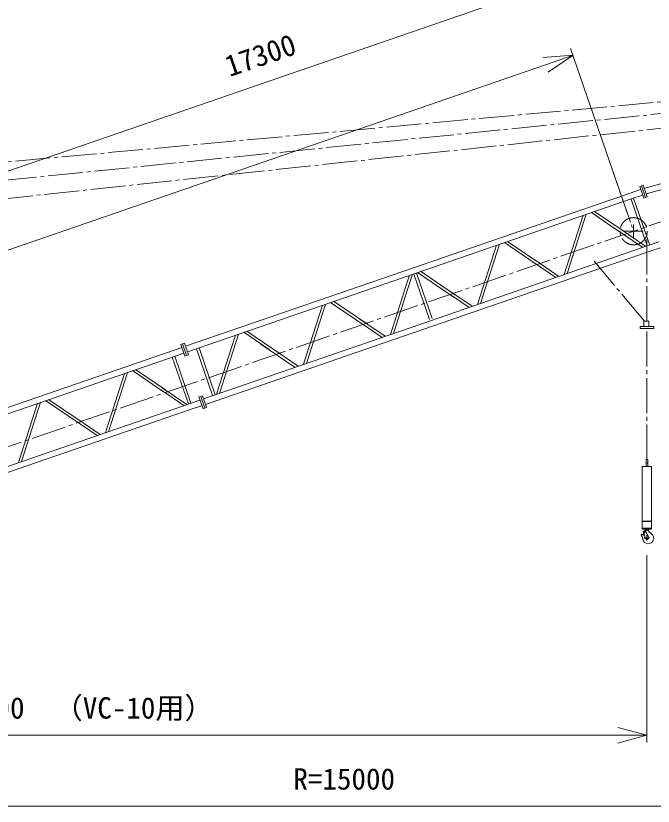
# Model space of a CAD drawing. Units: millimetres, scale not verified. Extents: x -13241 to 13140, y -18213 to 19944.
# Drawn here: x -4689 to 1877, y 3508 to 11647 of the extents above; entities that cross this region are included whole.
import ezdxf
from ezdxf.enums import TextEntityAlignment as Align

# ---------------------------------------------------------------- set-up
doc = ezdxf.new("R2010")
doc.units = ezdxf.units.MM
doc.header["$LTSCALE"] = 40
doc.linetypes.add('CHAIN2', pattern=[12, 9, -1, 1, -1])
doc.linetypes.add('USER2', pattern=[17.25, 15, -0.75, 0.75, -0.75])
for name, color, linetype, lineweight in [('0-1_Defpoints', 3, 'USER2', 18), ('0-2_01 細線', 7, 'Continuous', 18), ('0-3_05 寸法', 7, 'Continuous', 18), ('0-4_10 当社外形線', 3, 'Continuous', 18), ('0-5_12 当社中心線', 3, 'CHAIN2', 18)]:
    doc.layers.add(name, color=color, linetype=linetype, lineweight=lineweight)
doc.styles.add('ＭＳ ゴシック', font='')
doc.styles.get('ＭＳ ゴシック').set_extended_font_data('MS Gothic')

msp = doc.modelspace()

# ---------------------------------------------------------------- linework, layer by layer
at = {"layer": '0-1_Defpoints'}
msp.add_line((1447.61, 10090.05), (1675.52, 9428.14), dxfattribs=at)
at = {"layer": '0-2_01 細線'}
for p, q in [((1671.68, 9428.41), (1679.17, 9428.41)), ((1675.43, 9424.67), (1675.43, 9432.15))]:
    msp.add_line(p, q, dxfattribs=at)
msp.add_circle((1675.43, 9428.41), 3.74, dxfattribs=at)
at = {"layer": '0-3_05 寸法'}
for p, q in [((-10544.92, 8060.22), (5295.36, 13514.45)), ((1051.59, 11240.18), (767.93, 11142.51)), ((1626.59, 9570.24), (1027.17, 11311.1)), ((-10294.65, 7333.37), (767.93, 11142.51)), ((1812.65, 6092.79), (1812.65, 4163.72)), ((-8154.45, 4238.72), (1512.65, 4238.72)), ((1812.65, 4238.72), (1512.65, 4238.72)), ((-8154.45, 3507.79), (6245.54, 3507.79))]:
    msp.add_line(p, q, dxfattribs=at)
for points in [[(741.76, 11218.52), (1051.59, 11240.18), (794.1, 11066.51)], [(1512.65, 4319.11), (1812.65, 4238.72), (1512.65, 4158.34)]]:
    msp.add_lwpolyline(points, dxfattribs=at)
at = {"layer": '0-4_10 当社外形線'}
for p, q in [((1739.32, 9890.92), (1757.29, 9897.1)), ((1739.32, 9890.92), (1780.83, 9770.36)), ((1757.29, 9897.1), (1798.79, 9776.54)), ((1775.26, 9903.28), (1816.78, 9782.73)), ((1675.43, 9769.29), (1841.59, 9286.73)), ((1780.83, 9770.36), (1798.79, 9776.54)), ((1816.78, 9782.73), (1798.79, 9776.54)), ((1649.91, 9760.5), (1816.06, 9277.94)), ((1490.77, 9450.94), (1240.67, 9620.99)), ((1587.8, 9417.64), (1271.96, 9632.37)), ((961.38, 8983.22), (1156.93, 9592.76)), ((992.56, 8992.05), (1188.61, 9603.07)), ((1771.32, 9260.2), (1460.24, 9471.71)), ((1801.34, 9272.44), (1547.41, 9445.1)), ((66.16, 8674.97), (261.72, 9284.51)), ((97.34, 8683.8), (293.38, 9294.82)), ((662.65, 9097.08), (345.46, 9312.74)), ((654.69, 9135.14), (376.74, 9324.12)), ((906.13, 8964.19), (656.4, 9133.98)), ((876.1, 8951.95), (638.72, 9113.35)), ((-587.67, 8987.02), (-426.8, 8519.79)), ((-562.14, 8995.81), (-401.27, 8528.59)), ((-172.16, 8747.76), (-549.77, 9004.5)), ((-169.16, 8778.37), (-518.48, 9015.87)), ((10.9, 8655.95), (-249.01, 8832.66)), ((-19.12, 8643.7), (-203.3, 8768.92)), ((-1725.22, 8058.15), (-1529.65, 8667.7)), ((-1694.03, 8066.99), (-1497.99, 8677.99)), ((-1065.94, 8437.58), (-1445.92, 8695.92)), ((-1066.39, 8470.53), (-1414.63, 8707.3)), ((-885.26, 8347.37), (-1134.82, 8517.05)), ((1782.65, 8502.71), (1832.65, 8502.71)), ((1782.65, 8502.71), (1782.65, 8446.71)), ((1832.65, 8502.71), (1832.65, 8446.71)), ((-2080.35, 8210.36), (-2341.14, 8387.67)), ((-1956.29, 8158.67), (-2309.86, 8399.05)), ((-915.27, 8335.13), (-1100.58, 8461.13)), ((-2620.43, 7749.9), (-2424.87, 8359.45)), ((-2589.24, 7758.74), (-2393.21, 8369.74)), ((-2988.27, 8263.07), (-2970.3, 8269.25)), ((-2988.27, 8263.07), (-2946.75, 8142.52)), ((-2970.3, 8269.25), (-2952.34, 8275.44)), ((-2970.3, 8269.25), (-2928.79, 8148.7)), ((-2970.3, 8269.25), (-2928.79, 8148.7)), ((-2952.34, 8275.44), (-2910.83, 8154.89)), ((-2801.59, 8227.73), (-2635.43, 7745.16)), ((-1810.49, 8026.88), (-2163.78, 8267.09)), ((-3052.17, 8141.46), (-2885.99, 7658.89)), ((-2946.75, 8142.52), (-2928.79, 8148.7)), ((-2928.79, 8148.7), (-2910.83, 8154.89)), ((-2827.12, 8218.94), (-2660.95, 7736.37)), ((-1780.48, 8039.12), (-1985.74, 8178.68)), ((-3077.68, 8132.67), (-2911.51, 7650.09)), ((-3167.08, 7775.69), (-3486.92, 7993.15)), ((-3147.1, 7794.76), (-3455.64, 8004.52)), ((-3766.21, 7355.38), (-3570.66, 7964.92)), ((-3735.02, 7364.22), (-3538.99, 7975.22)), ((-2926.25, 7644.6), (-3180.19, 7817.26)), ((-2956.28, 7632.36), (-3189.43, 7790.87)), ((-2783.91, 7727.95), (-2765.94, 7734.13)), ((-2724.43, 7613.58), (-2765.94, 7734.13)), ((-4661.44, 7047.13), (-4465.86, 7656.68)), ((-4630.25, 7055.96), (-4434.2, 7666.98)), ((-4042.47, 7453.96), (-4382.14, 7684.9)), ((-4035.98, 7482.2), (-4350.85, 7696.28)), ((-2801.88, 7721.76), (-2783.91, 7727.95)), ((-2760.38, 7601.21), (-2801.88, 7721.76)), ((-2742.4, 7607.4), (-2783.91, 7727.95)), ((-2742.4, 7607.4), (-2783.91, 7727.95)), ((-2773.01, 7696.27), (-2753.31, 7639.07)), ((-2755.04, 7702.46), (-2735.35, 7645.25)), ((-2760.38, 7601.21), (-2742.4, 7607.4)), ((-2742.4, 7607.4), (-2724.43, 7613.58)), ((-3821.47, 7336.35), (-4071.18, 7506.14)), ((-3851.49, 7324.11), (-4088.88, 7485.51)), ((1767.98, 7006.76), (1765.15, 7003.93)), ((1765.15, 7003.93), (1765.15, 6446.59)), ((1857.32, 7006.76), (1767.98, 7006.76)), ((1804.65, 7076.76), (1820.65, 7076.76)), ((1804.65, 7076.76), (1804.65, 7007.88)), ((1804.65, 7041.76), (1820.65, 7041.76)), ((1820.65, 7076.76), (1820.65, 7007.88)), ((1857.32, 7006.76), (1860.15, 7003.93)), ((1860.15, 7003.93), (1860.15, 6446.59)), ((1765.15, 6446.59), (1767.98, 6443.76)), ((1767.98, 6443.76), (1765.15, 6440.93)), ((1765.15, 6440.93), (1765.15, 6367.83)), ((1860.46, 6439.76), (1765.66, 6439.76)), ((1857.32, 6443.76), (1767.98, 6443.76)), ((1857.32, 6443.76), (1860.15, 6446.59)), ((1857.32, 6443.76), (1860.15, 6440.93)), ((1859.91, 6439.76), (1860.15, 6439.76)), ((1860.15, 6440.93), (1860.15, 6367.83)), ((1765.15, 6370.76), (1860.15, 6370.76)), ((1765.15, 6367.83), (1772.22, 6360.76)), ((1853.08, 6360.76), (1772.22, 6360.76)), ((1797.95, 6348.95), (1785.2, 6343.83)), ((1797.65, 6360.3), (1797.65, 6351.76)), ((1827.65, 6351.76), (1797.65, 6351.76)), ((1827.65, 6360.3), (1827.65, 6351.76)), ((1853.08, 6360.76), (1860.15, 6367.83)), ((1780.96, 6300.52), (1777.37, 6300.52)), ((1777.64, 6337.76), (1777.64, 6300.47)), ((1777.7, 6337.79), (1781.1, 6337.79)), ((1784.94, 6304.15), (1787.53, 6331.47)), ((1803.02, 6331.49), (1787.71, 6331.3))]:
    msp.add_line(p, q, dxfattribs=at)
for points in [[(6362.7, 11118.39), (4034.33, 10483.77), (1790.26, 9872.12)], [(5867.03, 10920.57), (4054.08, 10426.44), (1806.16, 9813.75)], [(-2941.43, 8243.76), (-703.42, 9014.38), (1640.52, 9821.47), (1748, 9858.48)], [(1775.26, 9903.28), (1757.29, 9897.1), (1798.79, 9776.54)], [(-2921.73, 8186.57), (-683.71, 8957.18), (1660.23, 9764.26), (1767.01, 9801.03)], [(-2755.04, 7702.46), (-516.98, 8473.09), (1826.96, 9280.17), (1936.3, 9317.82)], [(-2735.35, 7645.25), (-497.27, 8415.88), (1846.67, 9222.97), (1951.35, 9259.01)], [(-830, 8366.4), (-661.32, 8892.16), (-634.44, 8975.94)], [(-798.81, 8375.23), (-646.64, 8849.53), (-602.78, 8986.24)], [(1742.65, 8446.71), (1742.65, 8427.71), (1882.65, 8427.71)], [(1742.65, 8446.71), (1882.65, 8446.71), (1882.65, 8427.71)], [(-7671.47, 6615.09), (-5391.3, 7400.21), (-3047.36, 8207.3), (-2980.19, 8230.42)], [(-7647.45, 6559.37), (-5371.59, 7343.01), (-3027.65, 8150.09), (-2959.22, 8173.66)], [(-7462.78, 6081.46), (-5204.86, 6858.92), (-2860.92, 7666), (-2792.51, 7689.55)], [(-7443.08, 6024.26), (-5185.16, 6801.72), (-2841.22, 7608.8), (-2774.1, 7631.91)], [(1797.65, 6351.35), (1798.04, 6349.41), (1798.72, 6346.05), (1799.46, 6342.72), (1800.3, 6339.42), (1800.85, 6337.52), (1801.83, 6334.53), (1803.78, 6329.46), (1806.01, 6324.49), (1808.43, 6319.59), (1809.89, 6316.78), (1812.23, 6312.4), (1816.38, 6304.93), (1826.64, 6287.04)], [(1826.91, 6351.35), (1827.41, 6349.32), (1828.33, 6345.86), (1829.41, 6342.49), (1830.76, 6339.28), (1831.7, 6337.52), (1833.21, 6335.26), (1836.32, 6331.68), (1839.91, 6328.42), (1843.77, 6325.39), (1846.06, 6323.69), (1848.14, 6322.17), (1851.68, 6319.55), (1855.15, 6316.9), (1858.52, 6314.17), (1860.42, 6312.52), (1862.46, 6310.66), (1865.85, 6307.3), (1869.15, 6303.81), (1872.39, 6300.25), (1874.22, 6298.2)], [(1792.65, 6272.61), (1791.77, 6277.43), (1789.95, 6284.78), (1786.88, 6291.62), (1781.76, 6297.63), (1777.54, 6300.61), (1773.81, 6302.5), (1766.82, 6304.88), (1760.35, 6305.73), (1755.83, 6304.51), (1754.68, 6302.65), (1754.6, 6301.69), (1754.87, 6299.77), (1755.57, 6297.64), (1756.54, 6295.45), (1757.19, 6294.2), (1758.68, 6291.62), (1761.34, 6287.58), (1763.83, 6283.76), (1765.81, 6279.86), (1766.58, 6277.45), (1766.77, 6276.55), (1767.02, 6274.97), (1767.19, 6273.34), (1767.31, 6271.68), (1767.36, 6270.71)]]:
    msp.add_lwpolyline(points, dxfattribs=at)
msp.add_circle((1787.63, 6337.8), 3, dxfattribs=at)
for centre, radius, start, end in [((1825.13, 6268.26), 57.5, 176.00732, 31.37387), ((1780.96, 6304.52), 4, 270, 354.5857), ((1787.63, 6337.8), 6.5, 271.53414, 180.27139), ((1812.65, 6272.76), 20, 180.43405, 45.58169)]:
    msp.add_arc(centre, radius, start, end, dxfattribs=at)
at = {"layer": '0-5_12 当社中心線'}
for p, q in [((-11385.68, 9535.93), (6443.89, 11172.38)), ((-9966.59, 5419.74), (6485.69, 11084.72)), ((6030.9, 11054.2), (-11186.78, 9303.55)), ((6463.72, 10973.37), (-10990.82, 9098.31)), ((1675.43, 9360.31), (1675.43, 9496.51)), ((1575.43, 9428.41), (1775.43, 9428.41)), ((1813.03, 8502.71), (1813.18, 9403.45)), ((1786.62, 8503.45), (1268.28, 9121.03)), ((1812.65, 7076.76), (1812.65, 8427.71)), ((1782.68, 6272.76), (1842.62, 6272.76)), ((1812.65, 6242.79), (1812.65, 6302.73))]:
    msp.add_line(p, q, dxfattribs=at)
msp.add_circle((1675.43, 9428.42), 140, dxfattribs=at)

# ---------------------------------------------------------------- texts
at = {"layer": '0-3_05 寸法', "style": 'ＭＳ ゴシック'}
msp.add_text('17300', height=219.9, rotation=19, dxfattribs=at).set_placement((-2465.82, 10953.12), align=Align.BOTTOM_LEFT)
for s, p in [('R=10000\u3000（VC-10用）', (-5645.9, 4343.72)), ('R=15000', (-1829.45, 3612.79))]:
    msp.add_text(s, height=219.9, dxfattribs=at).set_placement(p, align=Align.BOTTOM_LEFT)

doc.saveas('drawing.dxf')
